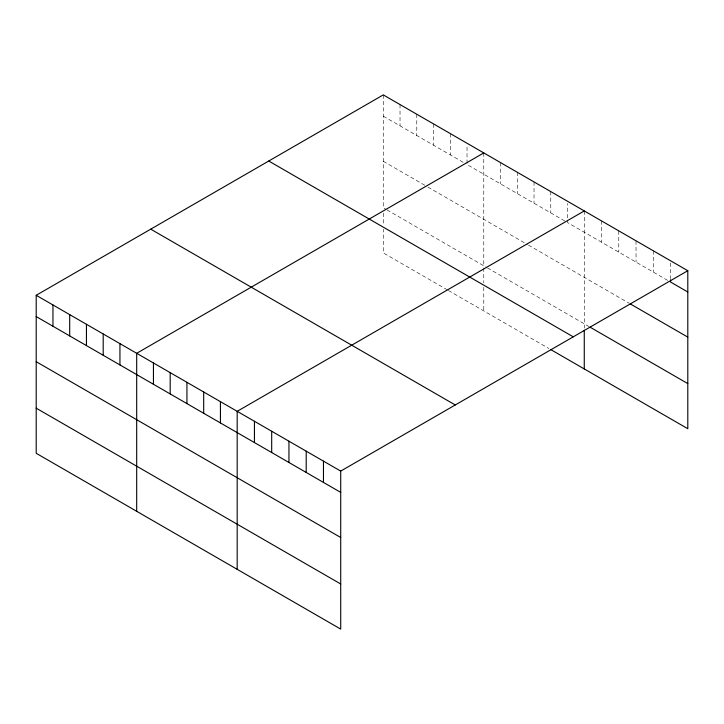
<?xml version="1.0" encoding="UTF-8"?>
<svg xmlns="http://www.w3.org/2000/svg" width="724" height="724" viewBox="0 0 724 724"><rect width="100%" height="100%" fill="white"/><g stroke="black" fill="none" stroke-linecap="round" stroke-linejoin="round"><path stroke-width="0.54" stroke-dasharray="3.62 2.71" d="M383.286 94.898L383.286 207.788L386.073 209.399M383.286 116.184L463.306 162.384M564.72 220.938L467.025 164.538L467.025 145.488M667.664 280.378L567.516 222.558L567.516 203.507M383.286 161.307L427.015 186.548M427.947 187.091L527.506 244.567M528.439 245.11L629.319 303.356M387.005 209.933L486.564 267.418M487.496 267.952L589.055 326.587M447.486 289.971L383.286 252.902L383.286 229.273M448.418 290.505L548.91 348.525M670.542 262.993L670.542 278.677M653.292 250.785L653.292 272.07M636.034 240.83L636.034 262.115M618.776 230.865L618.776 252.151M601.517 220.901L601.517 242.187M584.268 210.937L584.268 328.117M550.765 191.598L550.765 212.883M534.022 181.932L534.022 203.218M517.271 172.258L517.271 193.543M500.519 162.592L500.519 183.878M483.777 152.918L483.777 265.808M483.777 267.952L483.777 282.993M483.777 287.283L483.777 310.922M450.274 133.578L450.274 154.864M433.531 123.913L433.531 145.198M416.78 114.238L416.78 135.524M400.028 104.573L400.028 125.858M383.286 213.155L383.286 224.974"/><path stroke-width="1.09" d="M687.8 270.713L340.714 471.098L340.714 629.102L36.2 453.287L36.2 295.283L383.286 94.898L687.8 270.713L687.8 428.717L550.765 349.592M483.777 152.918L136.691 353.303L136.691 511.307M584.268 210.937L237.182 411.322L237.182 569.326M687.8 291.998L670.542 282.034L670.542 279.799M630.278 303.908L687.8 337.113M590.015 327.139L687.8 383.593M268.749 161.027L573.263 336.841M150.737 229.164L455.251 404.969M36.2 295.283L340.714 471.098M36.2 316.578L340.714 492.383M36.2 361.692L340.714 537.498M36.2 408.173L340.714 583.987M584.268 330.262L584.268 368.932M323.465 461.134L323.465 482.419M306.207 451.17L306.207 472.464M288.948 441.215L288.948 462.5M271.69 431.251L271.69 452.536M254.441 421.287L254.441 442.572M220.431 401.657L220.431 422.943M203.688 391.983L203.688 413.268M186.937 382.317L186.937 403.603M170.185 372.643L170.185 393.928M153.443 362.977L153.443 384.263M119.94 343.638L119.94 364.923M103.197 333.963L103.197 355.249M86.446 324.298L86.446 345.583M69.694 314.623L69.694 335.909M52.952 304.958L52.952 326.243"/></g></svg>
